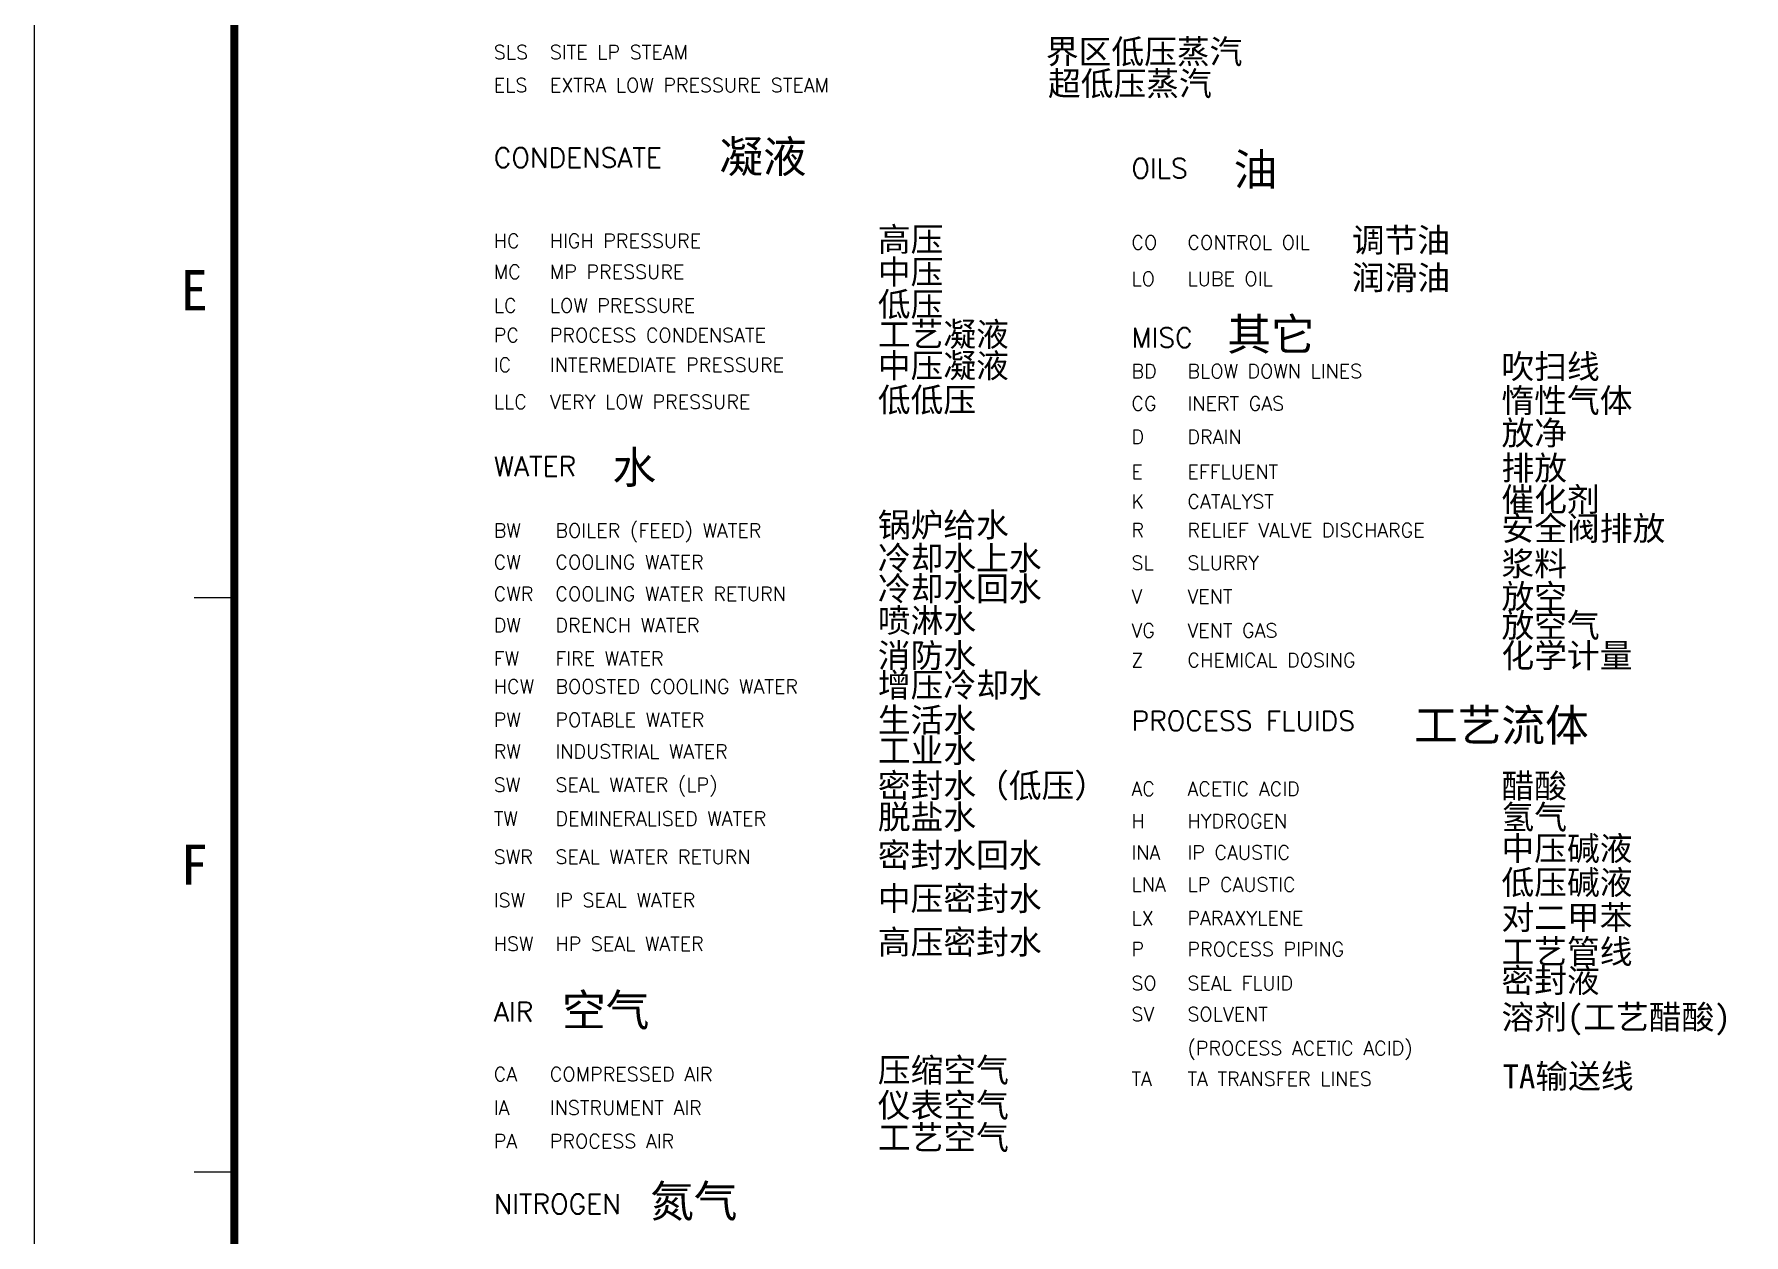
# Model space of a CAD drawing. Extents: x 145 to 987, y 140 to 735.
# Drawn here: x 145.5 to 359.1, y 286.3 to 436.2 of the extents above; entities that cross this region are included whole.
import ezdxf
from ezdxf.enums import TextEntityAlignment as Align

# ---------------------------------------------------------------- set-up
doc = ezdxf.new("R2010")
doc.units = 0
doc.header["$MEASUREMENT"] = 0
doc.layers.get('0').update_dxf_attribs({"linetype": 'CONTINUOUS'})
doc.layers.add('ICISHT', color=7, linetype='CONTINUOUS')
doc.styles.add('ROMANS', font='romans')
doc.styles.get("Standard").update_dxf_attribs({"font": 'SimSun.ttf', "width": 0.8})

# ---------------------------------------------------------------- blocks, each defined once
blk = doc.blocks.new('A')
for p, q in [((0, 594), (0, 0)), ((20, 225.25), (25, 225.25)), ((20, 153.5), (25, 153.5))]:
    blk.add_line(p, q)
at = {"const_width": 1}
blk.add_lwpolyline([(25, 10), (831, 10), (831, 584), (25, 584)], close=True, dxfattribs=at)
for s, p in [('E', (20, 261.13)), ('F', (20, 189.38))]:
    blk.add_text(s, height=5).set_placement(p, align=Align.CENTER)

msp = doc.modelspace()

# ---------------------------------------------------------------- block references
msp.add_blockref('A', (145.5, 140.64))

# ---------------------------------------------------------------- texts
at = {"linetype": 'CONTINUOUS'}
for s, height, p in [('界区低压蒸汽', 3, (271.89, 432.57)), ('超低压蒸汽', 3, (272.16, 428.58)), ('凝液', 4, (231.1, 418.95)), ('油', 4, (295.35, 417.35)), ('高压', 3, (250.9, 409.12)), ('调节油', 3, (310.12, 409.03)), ('中压', 3, (250.9, 405.05)), ('润滑油', 3, (310.12, 404.33)), ('低压', 3, (250.9, 401.01)), ('工艺凝液', 3, (250.9, 397.26)), ('其它', 4, (294.56, 396.75)), ('中压凝液', 3, (250.9, 393.34)), ('吹扫线', 3, (328.81, 393.23)), ('低低压', 3, (250.9, 389.07)), ('惰性气体', 3, (328.81, 388.99)), ('放净', 3, (328.81, 384.94)), ('水', 4, (217.74, 380.13)), ('排放', 3, (328.81, 380.56)), ('催化剂', 3, (328.81, 376.63)), ('锅炉给水', 3, (250.9, 373.45)), ('安全阀排放', 3, (328.81, 373.01)), ('冷却水上水', 3, (250.9, 369.3)), ('浆料', 3, (328.81, 368.58)), ('冷却水回水', 3, (250.9, 365.49)), ('放空', 3, (328.81, 364.52)), ('喷淋水', 3, (250.9, 361.51)), ('放空气', 3, (328.81, 360.91)), ('消防水', 3, (250.9, 357.14)), ('化学计量', 3, (328.81, 357.13)), ('增压冷却水', 3, (250.9, 353.45)), ('生活水', 3, (250.9, 349.08)), ('工艺流体', 4, (317.89, 347.93)), ('工业水', 3, (250.9, 345.27)), ('密封水（低压）', 3, (250.9, 340.89)), ('醋酸', 3, (328.81, 340.85)), ('脱盐水', 3, (250.9, 336.98)), ('氢气', 3, (328.81, 336.95)), ('密封水回水', 3, (250.9, 332.22)), ('中压碱液', 3, (328.81, 333.04)), ('低压碱液', 3, (328.81, 328.8)), ('中压密封水', 3, (250.9, 326.78)), ('对二甲苯', 3, (328.81, 324.41)), ('高压密封水', 3, (250.9, 321.35)), ('工艺管线', 3, (328.81, 320.16)), ('密封液', 3, (328.81, 316.55)), ('空气', 4, (211.45, 312.34)), ('溶剂(工艺醋酸)', 3, (328.81, 311.97)), ('压缩空气', 3, (250.9, 305.35)), ('TA输送线', 3, (328.96, 304.58)), ('仪表空气', 3, (250.9, 300.97)), ('工艺空气', 3, (250.9, 296.93)), ('氮气', 4, (222.45, 288.48))]:
    msp.add_text(s, height=height, dxfattribs=at).set_placement(p)
at = {"layer": 'ICISHT', "style": 'ROMANS'}
for s, height, p in [('SLS', 1.75, (202.92, 433.14)), ('SITE LP STEAM', 1.75, (209.92, 433.14)), ('ELS', 1.75, (202.92, 429.01)), ('EXTRA LOW PRESSURE STEAM', 1.75, (209.92, 429.01)), ('CONDENSATE', 2.45, (202.92, 419.58)), ('OILS', 2.45, (282.58, 418.26)), ('HC', 1.75, (202.92, 409.54)), ('HIGH PRESSURE', 1.75, (209.92, 409.54)), ('CO', 1.75, (282.58, 409.33)), ('CONTROL OIL', 1.75, (289.58, 409.33)), ('MC', 1.75, (202.92, 405.67)), ('MP PRESSURE', 1.75, (209.92, 405.67)), ('LO', 1.75, (282.58, 404.83)), ('LUBE OIL', 1.75, (289.58, 404.83)), ('LC', 1.75, (202.92, 401.49)), ('LOW PRESSURE', 1.75, (209.92, 401.49)), ('PC', 1.75, (202.92, 397.78)), ('PROCESS CONDENSATE', 1.75, (209.92, 397.78)), ('MISC', 2.45, (282.58, 397.12)), ('IC', 1.75, (202.92, 394.06)), ('INTERMEDIATE PRESSURE', 1.75, (209.92, 394.06)), ('BD', 1.75, (282.58, 393.29)), ('BLOW DOWN LINES', 1.75, (289.58, 393.29)), ('LLC', 1.75, (202.92, 389.43)), ('VERY LOW PRESSURE', 1.75, (209.92, 389.43)), ('CG', 1.75, (282.58, 389.25)), ('INERT GAS', 1.75, (289.58, 389.25)), ('D', 1.75, (282.58, 385.06)), ('DRAIN', 1.75, (289.58, 385.06)), ('WATER', 2.45, (202.92, 381.05)), ('E', 1.75, (282.58, 380.72)), ('EFFLUENT', 1.75, (289.58, 380.72)), ('K', 1.75, (282.58, 376.99)), ('CATALYST', 1.75, (289.58, 376.99)), ('BW', 1.75, (202.92, 373.37)), ('BOILER (FEED) WATER', 1.75, (210.62, 373.37)), ('R', 1.75, (282.58, 373.4)), ('RELIEF VALVE DISCHARGE', 1.75, (289.58, 373.4)), ('CW', 1.75, (202.92, 369.43)), ('COOLING WATER', 1.75, (210.62, 369.43)), ('SL', 1.75, (282.58, 369.34)), ('SLURRY', 1.75, (289.58, 369.34)), ('CWR', 1.75, (202.92, 365.48)), ('COOLING WATER RETURN', 1.75, (210.62, 365.48)), ('V', 1.75, (282.58, 365.15)), ('VENT', 1.75, (289.58, 365.15)), ('DW', 1.75, (202.92, 361.54)), ('DRENCH WATER', 1.75, (210.62, 361.54)), ('VG', 1.75, (282.58, 360.9)), ('VENT GAS', 1.75, (289.58, 360.9)), ('FW', 1.75, (202.92, 357.37)), ('FIRE WATER', 1.75, (210.62, 357.37)), ('Z', 1.75, (282.58, 357.16)), ('CHEMICAL DOSING', 1.75, (289.58, 357.16)), ('HCW', 1.75, (202.92, 353.88)), ('BOOSTED COOLING WATER', 1.75, (210.62, 353.88)), ('PW', 1.75, (202.92, 349.71)), ('POTABLE WATER', 1.75, (210.62, 349.71)), ('PROCESS FLUIDS', 2.45, (282.58, 349.25)), ('RW', 1.75, (202.92, 345.76)), ('INDUSTRIAL WATER', 1.75, (210.62, 345.76)), ('SW', 1.75, (202.92, 341.59)), ('SEAL WATER (LP)', 1.75, (210.62, 341.59)), ('AC', 1.75, (282.58, 341.09)), ('ACETIC ACID', 1.75, (289.58, 341.09)), ('TW', 1.75, (202.92, 337.38)), ('DEMINERALISED WATER', 1.75, (210.62, 337.38)), ('H', 1.75, (282.58, 337.06)), ('HYDROGEN', 1.75, (289.58, 337.06)), ('SWR', 1.75, (202.92, 332.62)), ('SEAL WATER RETURN', 1.75, (210.62, 332.62)), ('INA', 1.75, (282.58, 333.17)), ('IP CAUSTIC', 1.75, (289.58, 333.17)), ('ISW', 1.75, (202.92, 327.18)), ('IP SEAL WATER', 1.75, (210.62, 327.18)), ('LNA', 1.75, (282.58, 329.14)), ('LP CAUSTIC', 1.75, (289.58, 329.14)), ('LX', 1.75, (282.58, 324.95)), ('PARAXYLENE', 1.75, (289.58, 324.95)), ('HSW', 1.75, (202.92, 321.74)), ('HP SEAL WATER', 1.75, (210.62, 321.74)), ('P', 1.75, (282.58, 321.07)), ('PROCESS PIPING', 1.75, (289.58, 321.07)), ('SO', 1.75, (282.58, 316.83)), ('SEAL FLUID', 1.75, (289.58, 316.83)), ('AIR', 2.45, (202.92, 312.9)), ('SV', 1.75, (282.58, 312.95)), ('SOLVENT', 1.75, (289.58, 312.95)), ('(PROCESS ACETIC ACID)', 1.75, (289.58, 308.72)), ('CA', 1.75, (202.92, 305.45)), ('COMPRESSED AIR', 1.75, (209.92, 305.45)), ('TA', 1.75, (282.58, 304.87)), ('TA TRANSFER LINES', 1.75, (289.58, 304.87)), ('IA', 1.75, (202.92, 301.28)), ('INSTRUMENT AIR', 1.75, (209.92, 301.28)), ('PA', 1.75, (202.92, 297.11)), ('PROCESS AIR', 1.75, (209.92, 297.11)), ('NITROGEN', 2.45, (202.92, 288.89))]:
    msp.add_text(s, height=height, dxfattribs=at).set_placement(p)

doc.saveas('drawing.dxf')
